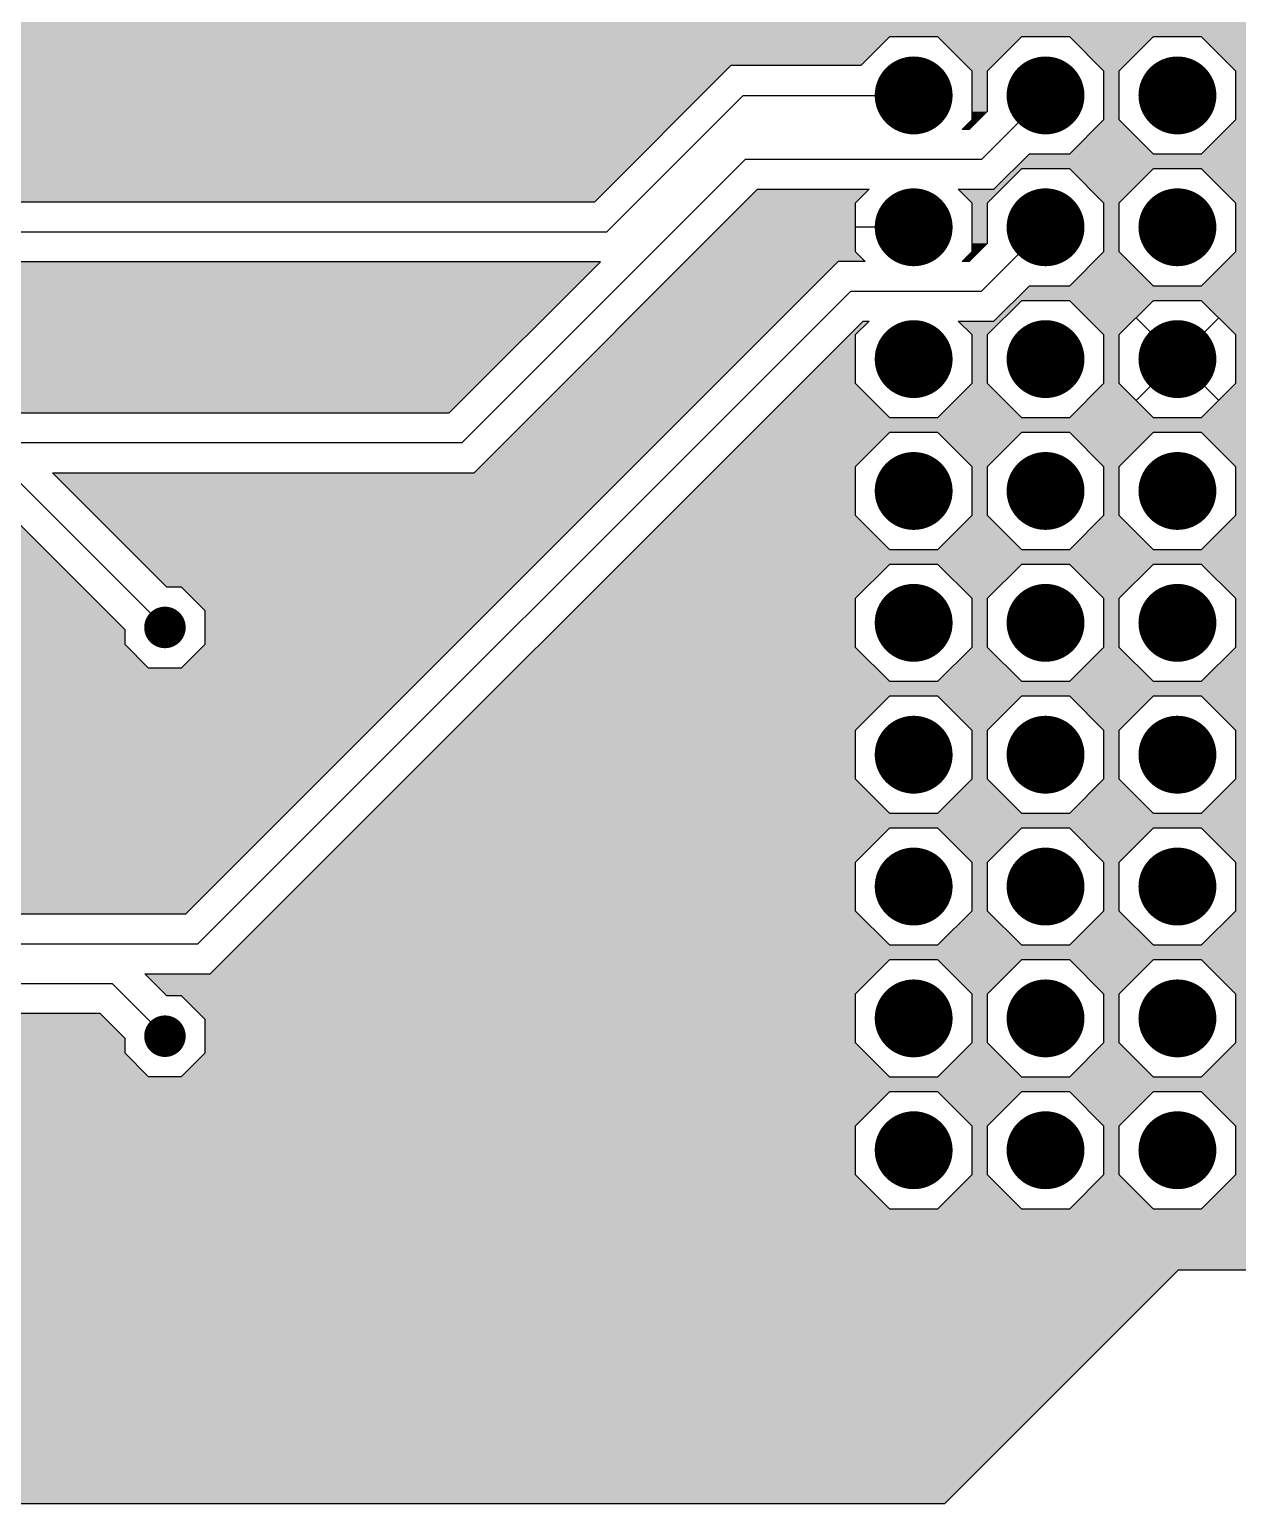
# Model space of a CAD drawing. Extents: x 295 to 953, y 10 to 290.
# Drawn here: x 823.25 to 861.64, y 91.31 to 138.16 of the extents above; entities that cross this region are included whole.
import ezdxf

# ---------------------------------------------------------------- set-up
doc = ezdxf.new("R2010")
doc.units = 0
doc.header["$LTSCALE"] = 5
doc.header["$MEASUREMENT"] = 0
doc.layers.get('0').update_dxf_attribs({"linetype": 'CONTINUOUS', "lineweight": 25})
doc.layers.add('L2-INT1_GBR', color=7, linetype='CONTINUOUS')

msp = doc.modelspace()

# ---------------------------------------------------------------- linework, layer by layer
for points, const_width in [([(850.732, 136.067, 1), (851.969, 136.067, 1)], 1.238), ([(854.923, 136.067, 1), (856.16, 136.067, 1)], 1.238), ([(859.114, 136.067, 1), (860.351, 136.067, 1)], 1.238), ([(850.732, 131.876, 1), (851.969, 131.876, 1)], 1.238), ([(854.923, 131.876, 1), (856.16, 131.876, 1)], 1.238), ([(859.114, 131.876, 1), (860.351, 131.876, 1)], 1.238), ([(850.732, 127.686, 1), (851.969, 127.686, 1)], 1.238), ([(854.923, 127.686, 1), (856.16, 127.686, 1)], 1.238), ([(859.114, 127.686, 1), (860.351, 127.686, 1)], 1.238), ([(850.732, 123.495, 1), (851.969, 123.495, 1)], 1.238), ([(854.923, 123.495, 1), (856.16, 123.495, 1)], 1.238), ([(859.114, 123.495, 1), (860.351, 123.495, 1)], 1.238), ([(850.732, 119.303, 1), (851.969, 119.303, 1)], 1.238), ([(854.923, 119.303, 1), (856.16, 119.303, 1)], 1.238), ([(859.114, 119.303, 1), (860.351, 119.303, 1)], 1.238), ([(827.226, 119.157, 1), (827.886, 119.157, 1)], 0.66), ([(850.732, 115.112, 1), (851.969, 115.112, 1)], 1.238), ([(854.923, 115.112, 1), (856.16, 115.112, 1)], 1.238), ([(859.114, 115.112, 1), (860.351, 115.112, 1)], 1.238), ([(850.732, 110.921, 1), (851.969, 110.921, 1)], 1.238), ([(854.923, 110.921, 1), (856.16, 110.921, 1)], 1.238), ([(859.114, 110.921, 1), (860.351, 110.921, 1)], 1.238), ([(850.732, 106.731, 1), (851.969, 106.731, 1)], 1.238), ([(854.923, 106.731, 1), (856.16, 106.731, 1)], 1.238), ([(859.114, 106.731, 1), (860.351, 106.731, 1)], 1.238), ([(827.226, 106.165, 1), (827.886, 106.165, 1)], 0.66), ([(850.732, 102.54, 1), (851.969, 102.54, 1)], 1.238), ([(854.923, 102.54, 1), (856.16, 102.54, 1)], 1.238), ([(859.114, 102.54, 1), (860.351, 102.54, 1)], 1.238)]:
    msp.add_lwpolyline(points, format="xyb", close=True, dxfattribs=dict(const_width=const_width))
at = {"layer": 'L2-INT1_GBR'}
for p, q in [((850.582, 137.924), (849.674, 137.016)), ((852.119, 137.924), (850.582, 137.924)), ((853.207, 136.836), (852.119, 137.924)), ((854.773, 137.924), (853.685, 136.836)), ((856.31, 137.924), (854.773, 137.924)), ((857.398, 136.836), (856.31, 137.924)), ((858.964, 137.924), (857.876, 136.836)), ((860.501, 137.924), (858.964, 137.924)), ((861.589, 136.836), (860.501, 137.924)), ((845.541, 137.016), (841.203, 132.678)), ((849.674, 137.016), (845.541, 137.016)), ((853.207, 135.299), (853.207, 136.836)), ((853.685, 136.836), (853.685, 135.553)), ((857.398, 135.299), (857.398, 136.836)), ((857.876, 136.836), (857.876, 135.299)), ((861.589, 135.299), (861.589, 136.836)), ((845.934, 136.067), (841.596, 131.73)), ((845.934, 136.067), (851.351, 136.067)), ((855.542, 136.067), (853.509, 134.035)), ((853.685, 135.553), (853.116, 134.983)), ((852.892, 134.983), (853.207, 135.299)), ((853.116, 134.983), (852.892, 134.983)), ((856.31, 134.211), (857.398, 135.299)), ((857.876, 135.299), (858.964, 134.211)), ((860.501, 134.211), (861.589, 135.299)), ((836.986, 125.024), (845.996, 134.035)), ((853.509, 134.035), (845.996, 134.035)), ((853.901, 133.086), (855.027, 134.211)), ((855.027, 134.211), (856.31, 134.211)), ((858.964, 134.211), (860.501, 134.211)), ((854.773, 133.733), (853.685, 132.645)), ((856.31, 133.733), (854.773, 133.733)), ((857.398, 132.645), (856.31, 133.733)), ((858.964, 133.733), (857.876, 132.645)), ((860.501, 133.733), (858.964, 133.733)), ((861.589, 132.645), (860.501, 133.733)), ((837.378, 124.075), (846.389, 133.086)), ((846.389, 133.086), (849.935, 133.086)), ((849.935, 133.086), (849.494, 132.645)), ((852.766, 133.086), (853.901, 133.086)), ((853.207, 132.645), (852.766, 133.086)), ((841.203, 132.678), (695.147, 132.678)), ((849.494, 132.645), (849.494, 131.108)), ((853.207, 131.108), (853.207, 132.645)), ((853.685, 132.645), (853.685, 131.362)), ((857.398, 131.108), (857.398, 132.645)), ((857.876, 132.645), (857.876, 131.108)), ((861.589, 131.108), (861.589, 132.645)), ((695.539, 131.73), (841.596, 131.73)), ((851.351, 131.876), (849.494, 131.876)), ((855.542, 131.876), (853.509, 129.844)), ((853.685, 131.362), (853.116, 130.792)), ((841.401, 130.781), (748.96, 130.781)), ((848.956, 130.792), (828.211, 110.047)), ((836.593, 125.973), (841.401, 130.781)), ((849.809, 130.792), (848.956, 130.792)), ((849.494, 131.108), (849.809, 130.792)), ((852.892, 130.792), (853.207, 131.108)), ((853.116, 130.792), (852.892, 130.792)), ((856.31, 130.02), (857.398, 131.108)), ((857.876, 131.108), (858.964, 130.02)), ((860.501, 130.02), (861.589, 131.108)), ((849.349, 129.844), (828.604, 109.098)), ((849.349, 129.844), (853.509, 129.844)), ((853.901, 128.895), (855.027, 130.02)), ((855.027, 130.02), (856.31, 130.02)), ((858.964, 130.02), (860.501, 130.02)), ((854.773, 129.542), (853.685, 128.454)), ((856.31, 129.542), (854.773, 129.542)), ((857.398, 128.454), (856.31, 129.542)), ((858.964, 129.542), (857.876, 128.454)), ((860.501, 129.542), (858.964, 129.542)), ((861.589, 128.454), (860.501, 129.542)), ((828.996, 108.15), (849.742, 128.895)), ((849.935, 128.895), (849.494, 128.454)), ((849.742, 128.895), (849.935, 128.895)), ((852.766, 128.895), (853.901, 128.895)), ((853.207, 128.454), (852.766, 128.895)), ((859.733, 127.686), (858.421, 128.999)), ((859.733, 127.686), (861.046, 128.999)), ((849.494, 128.454), (849.494, 126.917)), ((853.207, 126.917), (853.207, 128.454)), ((853.685, 128.454), (853.685, 126.917)), ((857.398, 126.917), (857.398, 128.454)), ((857.876, 128.454), (857.876, 126.917)), ((861.589, 126.917), (861.589, 128.454)), ((859.733, 127.686), (858.421, 126.374)), ((859.733, 127.686), (861.046, 126.374)), ((849.494, 126.917), (850.582, 125.829)), ((852.119, 125.829), (853.207, 126.917)), ((853.685, 126.917), (854.773, 125.829)), ((856.31, 125.829), (857.398, 126.917)), ((857.876, 126.917), (858.964, 125.829)), ((860.501, 125.829), (861.589, 126.917)), ((793.249, 125.973), (836.593, 125.973)), ((850.582, 125.829), (852.119, 125.829)), ((854.773, 125.829), (856.31, 125.829)), ((858.964, 125.829), (860.501, 125.829)), ((850.582, 125.351), (849.494, 124.263)), ((852.119, 125.351), (850.582, 125.351)), ((853.207, 124.263), (852.119, 125.351)), ((854.773, 125.351), (853.685, 124.263)), ((856.31, 125.351), (854.773, 125.351)), ((857.398, 124.263), (856.31, 125.351)), ((858.964, 125.351), (857.876, 124.263)), ((860.501, 125.351), (858.964, 125.351)), ((861.589, 124.263), (860.501, 125.351)), ((836.986, 125.024), (753.375, 125.024)), ((849.494, 124.263), (849.494, 122.726)), ((853.207, 122.726), (853.207, 124.263)), ((853.685, 124.263), (853.685, 122.726)), ((857.398, 122.726), (857.398, 124.263)), ((857.876, 124.263), (857.876, 122.726)), ((861.589, 122.726), (861.589, 124.263)), ((827.556, 119.157), (822.946, 123.767)), ((823.979, 124.075), (837.378, 124.075)), ((827.619, 120.435), (823.979, 124.075)), ((822.553, 122.818), (826.277, 119.094)), ((849.494, 122.726), (850.582, 121.638)), ((852.119, 121.638), (853.207, 122.726)), ((853.685, 122.726), (854.773, 121.638)), ((856.31, 121.638), (857.398, 122.726)), ((857.876, 122.726), (858.964, 121.638)), ((860.501, 121.638), (861.589, 122.726)), ((850.582, 121.638), (852.119, 121.638)), ((854.773, 121.638), (856.31, 121.638)), ((858.964, 121.638), (860.501, 121.638)), ((850.582, 121.16), (849.494, 120.072)), ((852.119, 121.16), (850.582, 121.16)), ((853.207, 120.072), (852.119, 121.16)), ((854.773, 121.16), (853.685, 120.072)), ((856.31, 121.16), (854.773, 121.16)), ((857.398, 120.072), (856.31, 121.16)), ((858.964, 121.16), (857.876, 120.072)), ((860.501, 121.16), (858.964, 121.16)), ((861.589, 120.072), (860.501, 121.16)), ((828.086, 120.435), (827.619, 120.435)), ((828.835, 119.686), (828.086, 120.435)), ((849.494, 120.072), (849.494, 118.535)), ((853.207, 118.535), (853.207, 120.072)), ((853.685, 120.072), (853.685, 118.535)), ((857.398, 118.535), (857.398, 120.072)), ((857.876, 120.072), (857.876, 118.535)), ((861.589, 118.535), (861.589, 120.072)), ((828.835, 118.627), (828.835, 119.686)), ((826.277, 119.094), (826.277, 118.627)), ((826.277, 118.627), (827.026, 117.878)), ((828.086, 117.878), (828.835, 118.627)), ((849.494, 118.535), (850.582, 117.447)), ((852.119, 117.447), (853.207, 118.535)), ((853.685, 118.535), (854.773, 117.447)), ((856.31, 117.447), (857.398, 118.535)), ((857.876, 118.535), (858.964, 117.447)), ((860.501, 117.447), (861.589, 118.535)), ((827.026, 117.878), (828.086, 117.878)), ((850.582, 117.447), (852.119, 117.447)), ((854.773, 117.447), (856.31, 117.447)), ((858.964, 117.447), (860.501, 117.447)), ((850.582, 116.969), (849.494, 115.881)), ((852.119, 116.969), (850.582, 116.969)), ((853.207, 115.881), (852.119, 116.969)), ((854.773, 116.969), (853.685, 115.881)), ((856.31, 116.969), (854.773, 116.969)), ((857.398, 115.881), (856.31, 116.969)), ((858.964, 116.969), (857.876, 115.881)), ((860.501, 116.969), (858.964, 116.969)), ((861.589, 115.881), (860.501, 116.969)), ((849.494, 115.881), (849.494, 114.344)), ((853.207, 114.344), (853.207, 115.881)), ((853.685, 115.881), (853.685, 114.344)), ((857.398, 114.344), (857.398, 115.881)), ((857.876, 115.881), (857.876, 114.344)), ((861.589, 114.344), (861.589, 115.881)), ((849.494, 114.344), (850.582, 113.256)), ((852.119, 113.256), (853.207, 114.344)), ((853.685, 114.344), (854.773, 113.256)), ((856.31, 113.256), (857.398, 114.344)), ((857.876, 114.344), (858.964, 113.256)), ((860.501, 113.256), (861.589, 114.344)), ((850.582, 113.256), (852.119, 113.256)), ((854.773, 113.256), (856.31, 113.256)), ((858.964, 113.256), (860.501, 113.256)), ((850.582, 112.778), (849.494, 111.69)), ((852.119, 112.778), (850.582, 112.778)), ((853.207, 111.69), (852.119, 112.778)), ((854.773, 112.778), (853.685, 111.69)), ((856.31, 112.778), (854.773, 112.778)), ((857.398, 111.69), (856.31, 112.778)), ((858.964, 112.778), (857.876, 111.69)), ((860.501, 112.778), (858.964, 112.778)), ((861.589, 111.69), (860.501, 112.778)), ((849.494, 111.69), (849.494, 110.153)), ((853.207, 110.153), (853.207, 111.69)), ((853.685, 111.69), (853.685, 110.153)), ((857.398, 110.153), (857.398, 111.69)), ((857.876, 111.69), (857.876, 110.153)), ((861.589, 110.153), (861.589, 111.69)), ((849.494, 110.153), (850.582, 109.065)), ((852.119, 109.065), (853.207, 110.153)), ((853.685, 110.153), (854.773, 109.065)), ((856.31, 109.065), (857.398, 110.153)), ((857.876, 110.153), (858.964, 109.065)), ((860.501, 109.065), (861.589, 110.153)), ((828.211, 110.047), (752.773, 110.047)), ((753.166, 109.098), (828.604, 109.098)), ((850.582, 109.065), (852.119, 109.065)), ((854.773, 109.065), (856.31, 109.065)), ((858.964, 109.065), (860.501, 109.065)), ((850.582, 108.587), (849.494, 107.499)), ((852.119, 108.587), (850.582, 108.587)), ((853.207, 107.499), (852.119, 108.587)), ((854.773, 108.587), (853.685, 107.499)), ((856.31, 108.587), (854.773, 108.587)), ((857.398, 107.499), (856.31, 108.587)), ((858.964, 108.587), (857.876, 107.499)), ((860.501, 108.587), (858.964, 108.587)), ((861.589, 107.499), (860.501, 108.587)), ((754.004, 107.841), (825.88, 107.841)), ((827.556, 106.165), (825.88, 107.841)), ((826.912, 108.15), (828.996, 108.15)), ((827.619, 107.443), (826.912, 108.15)), ((828.086, 107.443), (827.619, 107.443)), ((828.835, 106.694), (828.086, 107.443)), ((849.494, 107.499), (849.494, 105.962)), ((853.207, 105.962), (853.207, 107.499)), ((853.685, 107.499), (853.685, 105.962)), ((857.398, 105.962), (857.398, 107.499)), ((857.876, 107.499), (857.876, 105.962)), ((861.589, 105.962), (861.589, 107.499)), ((754.397, 106.892), (825.487, 106.892)), ((825.487, 106.892), (826.277, 106.102)), ((828.835, 105.635), (828.835, 106.694)), ((826.277, 106.102), (826.277, 105.635)), ((849.494, 105.962), (850.582, 104.874)), ((852.119, 104.874), (853.207, 105.962)), ((853.685, 105.962), (854.773, 104.874)), ((856.31, 104.874), (857.398, 105.962)), ((857.876, 105.962), (858.964, 104.874)), ((860.501, 104.874), (861.589, 105.962)), ((826.277, 105.635), (827.026, 104.886)), ((828.086, 104.886), (828.835, 105.635)), ((827.026, 104.886), (828.086, 104.886)), ((850.582, 104.874), (852.119, 104.874)), ((854.773, 104.874), (856.31, 104.874)), ((858.964, 104.874), (860.501, 104.874)), ((850.582, 104.396), (849.494, 103.308)), ((852.119, 104.396), (850.582, 104.396)), ((853.207, 103.308), (852.119, 104.396)), ((854.773, 104.396), (853.685, 103.308)), ((856.31, 104.396), (854.773, 104.396)), ((857.398, 103.308), (856.31, 104.396)), ((858.964, 104.396), (857.876, 103.308)), ((860.501, 104.396), (858.964, 104.396)), ((861.589, 103.308), (860.501, 104.396)), ((849.494, 103.308), (849.494, 101.771)), ((853.207, 101.771), (853.207, 103.308)), ((853.685, 103.308), (853.685, 101.771)), ((857.398, 101.771), (857.398, 103.308)), ((857.876, 103.308), (857.876, 101.771)), ((861.589, 101.771), (861.589, 103.308)), ((849.494, 101.771), (850.582, 100.683)), ((852.119, 100.683), (853.207, 101.771)), ((853.685, 101.771), (854.773, 100.683)), ((856.31, 100.683), (857.398, 101.771)), ((857.876, 101.771), (858.964, 100.683)), ((860.501, 100.683), (861.589, 101.771)), ((850.582, 100.683), (852.119, 100.683)), ((854.773, 100.683), (856.31, 100.683)), ((858.964, 100.683), (860.501, 100.683)), ((852.339, 91.311), (859.764, 98.736)), ((859.764, 98.736), (867.529, 98.736)), ((656.255, 91.311), (852.339, 91.311))]:
    msp.add_line(p, q, dxfattribs=at)
for points in [[(801.983, 137.924), (802.461, 138.402), (867.529, 137.924), (867.529, 138.402)], [(801.075, 137.016), (801.983, 137.924), (849.674, 137.016), (850.582, 137.924)], [(801.983, 137.924), (801.983, 137.924), (850.582, 137.924), (852.119, 137.924)], [(853.207, 136.836), (852.119, 137.924), (853.685, 136.836), (854.773, 137.924)], [(852.119, 137.924), (852.119, 137.924), (854.773, 137.924), (856.31, 137.924)], [(857.398, 136.836), (856.31, 137.924), (857.876, 136.836), (858.964, 137.924)], [(856.31, 137.924), (856.31, 137.924), (858.964, 137.924), (860.501, 137.924)], [(861.589, 136.836), (860.501, 137.924), (867.529, 136.836), (867.529, 137.924)], [(797.983, 133.924), (801.075, 137.016), (842.449, 133.924), (845.541, 137.016)], [(801.075, 137.016), (801.075, 137.016), (845.541, 137.016), (849.674, 137.016)], [(853.207, 135.553), (853.207, 136.836), (853.685, 135.553), (853.685, 136.836)], [(857.398, 135.299), (857.398, 136.836), (857.876, 135.299), (857.876, 136.836)], [(861.589, 135.299), (861.589, 136.836), (867.529, 135.299), (867.529, 136.836)], [(853.207, 135.299), (853.207, 135.553), (853.431, 135.299), (853.685, 135.553)], [(852.892, 134.984), (853.207, 135.299), (853.116, 134.984), (853.431, 135.299)], [(853.116, 134.983), (852.892, 134.984), (853.116, 134.983), (853.116, 134.984)], [(856.31, 134.211), (857.398, 135.299), (858.964, 134.211), (857.876, 135.299)], [(860.502, 134.211), (861.589, 135.299), (867.529, 134.211), (867.529, 135.299)], [(854.548, 133.733), (855.027, 134.211), (867.529, 133.733), (867.529, 134.211)], [(855.027, 134.211), (855.027, 134.211), (860.502, 134.211), (858.964, 134.211)], [(691.962, 132.678), (693.208, 133.924), (841.203, 132.678), (842.449, 133.924)], [(853.901, 133.086), (854.548, 133.733), (854.126, 133.086), (854.773, 133.733)], [(854.548, 133.733), (854.548, 133.733), (854.773, 133.733), (856.31, 133.733)], [(857.398, 132.645), (856.31, 133.733), (857.876, 132.645), (858.964, 133.733)], [(856.31, 133.733), (856.31, 133.733), (858.964, 133.733), (860.501, 133.733)], [(861.589, 132.645), (860.501, 133.733), (867.529, 132.645), (867.529, 133.733)], [(845.948, 132.645), (846.389, 133.086), (849.494, 132.645), (849.935, 133.086)], [(846.389, 133.086), (846.389, 133.086), (849.935, 133.086), (846.389, 133.086)], [(853.207, 132.645), (852.766, 133.086), (853.685, 132.645), (854.126, 133.086)], [(691.962, 132.678), (691.962, 132.678), (695.147, 132.678), (841.203, 132.678)], [(844.411, 131.108), (845.948, 132.645), (849.494, 131.108), (849.494, 132.645)], [(853.207, 131.362), (853.207, 132.645), (853.685, 131.362), (853.685, 132.645)], [(857.398, 131.108), (857.398, 132.645), (857.876, 131.108), (857.876, 132.645)], [(861.589, 131.108), (861.589, 132.645), (867.529, 131.108), (867.529, 132.645)], [(853.207, 131.108), (853.207, 131.362), (853.431, 131.108), (853.685, 131.362)], [(748.968, 130.773), (748.96, 130.781), (841.393, 130.773), (841.401, 130.781)], [(748.96, 130.781), (802.687, 130.781), (841.401, 130.781), (816.141, 130.781)], [(809.881, 129.865), (808.974, 130.773), (840.485, 129.865), (841.393, 130.773)], [(837.378, 124.075), (844.096, 130.792), (842.239, 124.075), (848.956, 130.792)], [(844.096, 130.792), (844.411, 131.108), (849.809, 130.792), (849.494, 131.108)], [(844.096, 130.792), (844.096, 130.792), (848.956, 130.792), (849.809, 130.792)], [(852.892, 130.793), (853.207, 131.108), (853.116, 130.793), (853.431, 131.108)], [(853.116, 130.792), (852.892, 130.793), (853.116, 130.792), (853.116, 130.793)], [(856.311, 130.02), (857.398, 131.108), (858.964, 130.02), (857.876, 131.108)], [(860.502, 130.02), (861.589, 131.108), (867.529, 130.02), (867.529, 131.108)], [(816.89, 129.116), (816.141, 129.865), (839.736, 129.116), (840.485, 129.865)], [(854.548, 129.542), (855.027, 130.02), (867.529, 129.542), (867.529, 130.02)], [(855.027, 130.02), (855.027, 130.02), (856.311, 130.02), (855.027, 130.02)], [(856.311, 130.02), (856.311, 130.02), (860.502, 130.02), (858.964, 130.02)], [(853.901, 128.895), (854.548, 129.542), (854.126, 128.895), (854.773, 129.542)], [(854.548, 129.542), (854.548, 129.542), (854.773, 129.542), (856.31, 129.542)], [(857.398, 128.454), (856.31, 129.542), (857.876, 128.454), (858.964, 129.542)], [(856.31, 129.542), (856.31, 129.542), (858.964, 129.542), (860.501, 129.542)], [(861.589, 128.454), (860.501, 129.542), (867.529, 128.454), (867.529, 129.542)], [(816.89, 128.057), (816.89, 129.116), (838.677, 128.057), (839.736, 129.116)], [(849.301, 128.454), (849.742, 128.895), (849.494, 128.454), (849.935, 128.895)], [(849.742, 128.895), (849.742, 128.895), (849.935, 128.895), (849.742, 128.895)], [(853.207, 128.454), (852.766, 128.895), (853.685, 128.454), (854.126, 128.895)], [(847.763, 126.917), (849.301, 128.454), (849.494, 126.917), (849.494, 128.454)], [(853.207, 126.917), (853.207, 128.454), (853.685, 126.917), (853.685, 128.454)], [(857.398, 126.917), (857.398, 128.454), (857.876, 126.917), (857.876, 128.454)], [(861.589, 126.917), (861.589, 128.454), (867.529, 126.917), (867.529, 128.454)], [(816.141, 127.308), (816.89, 128.057), (837.928, 127.308), (838.677, 128.057)], [(808.974, 126.4), (809.881, 127.308), (837.02, 126.4), (837.928, 127.308)], [(846.676, 125.829), (847.763, 126.917), (850.582, 125.829), (849.494, 126.917)], [(852.12, 125.829), (853.207, 126.917), (854.773, 125.829), (853.685, 126.917)], [(856.311, 125.829), (857.398, 126.917), (858.964, 125.829), (857.876, 126.917)], [(860.502, 125.829), (861.589, 126.917), (867.529, 125.829), (867.529, 126.917)], [(793.249, 125.973), (793.676, 126.4), (836.593, 125.973), (837.02, 126.4)], [(846.198, 125.351), (846.676, 125.829), (867.529, 125.351), (867.529, 125.829)], [(846.676, 125.829), (846.676, 125.829), (852.12, 125.829), (850.582, 125.829)], [(852.12, 125.829), (852.12, 125.829), (856.311, 125.829), (854.773, 125.829)], [(856.311, 125.829), (856.311, 125.829), (860.502, 125.829), (858.964, 125.829)], [(845.11, 124.263), (846.198, 125.351), (849.494, 124.263), (850.582, 125.351)], [(846.198, 125.351), (846.198, 125.351), (850.582, 125.351), (852.119, 125.351)], [(853.207, 124.263), (852.119, 125.351), (853.685, 124.263), (854.773, 125.351)], [(852.119, 125.351), (852.119, 125.351), (854.773, 125.351), (856.31, 125.351)], [(857.398, 124.263), (856.31, 125.351), (857.876, 124.263), (858.964, 125.351)], [(856.31, 125.351), (856.31, 125.351), (858.964, 125.351), (860.501, 125.351)], [(861.589, 124.263), (860.501, 125.351), (867.529, 124.263), (867.529, 125.351)], [(843.572, 122.726), (845.11, 124.263), (849.494, 122.726), (849.494, 124.263)], [(853.207, 122.726), (853.207, 124.263), (853.685, 122.726), (853.685, 124.263)], [(857.398, 122.726), (857.398, 124.263), (857.876, 122.726), (857.876, 124.263)], [(861.589, 122.726), (861.589, 124.263), (867.529, 122.726), (867.529, 124.263)], [(827.619, 120.435), (823.979, 124.075), (838.599, 120.435), (842.239, 124.075)], [(816.89, 121.561), (816.89, 122.62), (823.81, 121.561), (822.751, 122.62)], [(842.485, 121.638), (843.572, 122.726), (850.582, 121.638), (849.494, 122.726)], [(852.12, 121.638), (853.207, 122.726), (854.773, 121.638), (853.685, 122.726)], [(856.311, 121.638), (857.398, 122.726), (858.964, 121.638), (857.876, 122.726)], [(860.502, 121.638), (861.589, 122.726), (867.529, 121.638), (867.529, 122.726)], [(816.141, 120.812), (816.89, 121.561), (824.56, 120.812), (823.81, 121.561)], [(842.007, 121.16), (842.485, 121.638), (867.529, 121.16), (867.529, 121.638)], [(842.485, 121.638), (842.485, 121.638), (852.12, 121.638), (850.582, 121.638)], [(852.12, 121.638), (852.12, 121.638), (856.311, 121.638), (854.773, 121.638)], [(856.311, 121.638), (856.311, 121.638), (860.502, 121.638), (858.964, 121.638)], [(840.919, 120.072), (842.007, 121.16), (849.494, 120.072), (850.582, 121.16)], [(842.007, 121.16), (842.007, 121.16), (850.582, 121.16), (852.119, 121.16)], [(853.207, 120.072), (852.119, 121.16), (853.685, 120.072), (854.773, 121.16)], [(852.119, 121.16), (852.119, 121.16), (854.773, 121.16), (856.31, 121.16)], [(857.398, 120.072), (856.31, 121.16), (857.876, 120.072), (858.964, 121.16)], [(856.31, 121.16), (856.31, 121.16), (858.964, 121.16), (860.501, 121.16)], [(861.589, 120.072), (860.501, 121.16), (867.529, 120.072), (867.529, 121.16)], [(777.076, 120.435), (777.076, 120.812), (824.936, 120.435), (824.56, 120.812)], [(816.89, 119.686), (816.141, 120.435), (825.685, 119.686), (824.936, 120.435)], [(828.835, 119.686), (828.086, 120.435), (837.85, 119.686), (838.599, 120.435)], [(839.381, 118.535), (840.919, 120.072), (849.494, 118.535), (849.494, 120.072)], [(853.207, 118.535), (853.207, 120.072), (853.685, 118.535), (853.685, 120.072)], [(857.398, 118.535), (857.398, 120.072), (857.876, 118.535), (857.876, 120.072)], [(861.589, 118.535), (861.589, 120.072), (867.529, 118.535), (867.529, 120.072)], [(816.89, 119.094), (816.89, 119.686), (826.277, 119.094), (825.685, 119.686)], [(828.835, 118.627), (828.835, 119.686), (836.791, 118.627), (837.85, 119.686)], [(816.89, 118.627), (816.89, 119.094), (826.277, 118.627), (826.277, 119.094)], [(816.141, 117.878), (816.89, 118.627), (827.026, 117.878), (826.277, 118.627)], [(828.086, 117.878), (828.835, 118.627), (836.042, 117.878), (836.791, 118.627)], [(838.294, 117.447), (839.381, 118.535), (850.582, 117.447), (849.494, 118.535)], [(852.12, 117.447), (853.207, 118.535), (854.773, 117.447), (853.685, 118.535)], [(856.311, 117.447), (857.398, 118.535), (858.964, 117.447), (857.876, 118.535)], [(860.502, 117.447), (861.589, 118.535), (867.529, 117.447), (867.529, 118.535)], [(794.328, 116.096), (794.328, 117.878), (834.26, 116.096), (836.042, 117.878)], [(837.816, 116.969), (838.294, 117.447), (867.529, 116.969), (867.529, 117.447)], [(838.294, 117.447), (838.294, 117.447), (852.12, 117.447), (850.582, 117.447)], [(852.12, 117.447), (852.12, 117.447), (856.311, 117.447), (854.773, 117.447)], [(856.311, 117.447), (856.311, 117.447), (860.502, 117.447), (858.964, 117.447)], [(836.728, 115.881), (837.816, 116.969), (849.494, 115.881), (850.582, 116.969)], [(837.816, 116.969), (837.816, 116.969), (850.582, 116.969), (852.119, 116.969)], [(853.207, 115.881), (852.119, 116.969), (853.685, 115.881), (854.773, 116.969)], [(852.119, 116.969), (852.119, 116.969), (854.773, 116.969), (856.31, 116.969)], [(857.398, 115.881), (856.31, 116.969), (857.876, 115.881), (858.964, 116.969)], [(856.31, 116.969), (856.31, 116.969), (858.964, 116.969), (860.501, 116.969)], [(861.589, 115.881), (860.501, 116.969), (867.529, 115.881), (867.529, 116.969)], [(793.079, 114.847), (794.328, 116.096), (833.011, 114.847), (834.26, 116.096)], [(835.19, 114.344), (836.728, 115.881), (849.494, 114.344), (849.494, 115.881)], [(853.207, 114.344), (853.207, 115.881), (853.685, 114.344), (853.685, 115.881)], [(857.398, 114.344), (857.398, 115.881), (857.876, 114.344), (857.876, 115.881)], [(861.589, 114.344), (861.589, 115.881), (867.529, 114.344), (867.529, 115.881)], [(809.881, 113.939), (808.974, 114.847), (832.103, 113.939), (833.011, 114.847)], [(834.103, 113.256), (835.19, 114.344), (850.582, 113.256), (849.494, 114.344)], [(852.12, 113.256), (853.207, 114.344), (854.773, 113.256), (853.685, 114.344)], [(856.311, 113.256), (857.398, 114.344), (858.964, 113.256), (857.876, 114.344)], [(860.502, 113.256), (861.589, 114.344), (867.529, 113.256), (867.529, 114.344)], [(816.89, 113.19), (816.141, 113.939), (831.354, 113.19), (832.103, 113.939)], [(816.89, 112.131), (816.89, 113.19), (830.295, 112.131), (831.354, 113.19)], [(833.625, 112.778), (834.103, 113.256), (867.529, 112.778), (867.529, 113.256)], [(834.103, 113.256), (834.103, 113.256), (852.12, 113.256), (850.582, 113.256)], [(852.12, 113.256), (852.12, 113.256), (856.311, 113.256), (854.773, 113.256)], [(856.311, 113.256), (856.311, 113.256), (860.502, 113.256), (858.964, 113.256)], [(832.537, 111.69), (833.625, 112.778), (849.494, 111.69), (850.582, 112.778)], [(833.625, 112.778), (833.625, 112.778), (850.582, 112.778), (852.119, 112.778)], [(853.207, 111.69), (852.119, 112.778), (853.685, 111.69), (854.773, 112.778)], [(852.119, 112.778), (852.119, 112.778), (854.773, 112.778), (856.31, 112.778)], [(857.398, 111.69), (856.31, 112.778), (857.876, 111.69), (858.964, 112.778)], [(856.31, 112.778), (856.31, 112.778), (858.964, 112.778), (860.501, 112.778)], [(861.589, 111.69), (860.501, 112.778), (867.529, 111.69), (867.529, 112.778)], [(816.141, 111.382), (816.89, 112.131), (829.546, 111.382), (830.295, 112.131)], [(830.999, 110.153), (832.537, 111.69), (849.494, 110.153), (849.494, 111.69)], [(853.207, 110.153), (853.207, 111.69), (853.685, 110.153), (853.685, 111.69)], [(857.398, 110.153), (857.398, 111.69), (857.876, 110.153), (857.876, 111.69)], [(861.589, 110.153), (861.589, 111.69), (867.529, 110.153), (867.529, 111.69)], [(808.974, 110.474), (809.881, 111.382), (828.638, 110.474), (829.546, 111.382)], [(747.323, 110.047), (747.75, 110.474), (828.211, 110.047), (828.638, 110.474)], [(829.912, 109.065), (830.999, 110.153), (850.582, 109.065), (849.494, 110.153)], [(852.12, 109.065), (853.207, 110.153), (854.773, 109.065), (853.685, 110.153)], [(856.311, 109.065), (857.398, 110.153), (858.964, 109.065), (857.876, 110.153)], [(860.502, 109.065), (861.589, 110.153), (867.529, 109.065), (867.529, 110.153)], [(747.323, 110.047), (747.323, 110.047), (752.773, 110.047), (828.211, 110.047)], [(829.434, 108.587), (829.912, 109.065), (867.529, 108.587), (867.529, 109.065)], [(829.912, 109.065), (829.912, 109.065), (852.12, 109.065), (850.582, 109.065)], [(852.12, 109.065), (852.12, 109.065), (856.311, 109.065), (854.773, 109.065)], [(856.311, 109.065), (856.311, 109.065), (860.502, 109.065), (858.964, 109.065)], [(828.996, 108.15), (829.434, 108.587), (850.144, 108.15), (850.582, 108.587)], [(829.434, 108.587), (829.434, 108.587), (850.582, 108.587), (852.119, 108.587)], [(853.207, 107.499), (852.119, 108.587), (853.685, 107.499), (854.773, 108.587)], [(852.119, 108.587), (852.119, 108.587), (854.773, 108.587), (856.31, 108.587)], [(857.398, 107.499), (856.31, 108.587), (857.876, 107.499), (858.964, 108.587)], [(856.31, 108.587), (856.31, 108.587), (858.964, 108.587), (860.501, 108.587)], [(861.589, 107.499), (860.501, 108.587), (867.529, 107.499), (867.529, 108.587)], [(827.563, 107.499), (826.912, 108.15), (849.494, 107.499), (850.144, 108.15)], [(827.619, 107.443), (827.563, 107.499), (849.494, 107.443), (849.494, 107.499)], [(828.835, 106.694), (828.086, 107.443), (849.494, 106.694), (849.494, 107.443)], [(853.207, 105.962), (853.207, 107.499), (853.685, 105.962), (853.685, 107.499)], [(857.398, 105.962), (857.398, 107.499), (857.876, 105.962), (857.876, 107.499)], [(861.589, 105.962), (861.589, 107.499), (867.529, 105.962), (867.529, 107.499)], [(753.606, 106.102), (754.397, 106.892), (826.277, 106.102), (825.487, 106.892)], [(828.835, 105.962), (828.835, 106.694), (849.494, 105.962), (849.494, 106.694)], [(753.139, 105.635), (753.606, 106.102), (826.277, 105.635), (826.277, 106.102)], [(828.835, 105.635), (828.835, 105.962), (849.821, 105.635), (849.494, 105.962)], [(852.12, 104.874), (853.207, 105.962), (854.773, 104.874), (853.685, 105.962)], [(856.311, 104.874), (857.398, 105.962), (858.964, 104.874), (857.876, 105.962)], [(860.502, 104.874), (861.589, 105.962), (867.529, 104.874), (867.529, 105.962)], [(752.39, 104.886), (753.139, 105.635), (827.026, 104.886), (826.277, 105.635)], [(828.086, 104.886), (828.835, 105.635), (850.57, 104.886), (849.821, 105.635)], [(752.354, 104.85), (752.379, 104.874), (867.529, 104.85), (867.529, 104.874)], [(752.379, 104.874), (752.39, 104.886), (850.582, 104.874), (850.57, 104.886)], [(752.379, 104.874), (752.379, 104.874), (852.12, 104.874), (850.582, 104.874)], [(783.371, 104.396), (782.917, 104.85), (867.529, 104.396), (867.529, 104.85)], [(852.12, 104.874), (852.12, 104.874), (856.311, 104.874), (854.773, 104.874)], [(856.311, 104.874), (856.311, 104.874), (860.502, 104.874), (858.964, 104.874)], [(784.39, 103.376), (783.371, 104.396), (849.562, 103.376), (850.582, 104.396)], [(783.371, 104.396), (783.371, 104.396), (850.582, 104.396), (852.119, 104.396)], [(853.207, 103.308), (852.119, 104.396), (853.685, 103.308), (854.773, 104.396)], [(852.119, 104.396), (852.119, 104.396), (854.773, 104.396), (856.31, 104.396)], [(857.398, 103.308), (856.31, 104.396), (857.876, 103.308), (858.964, 104.396)], [(856.31, 104.396), (856.31, 104.396), (858.964, 104.396), (860.501, 104.396)], [(861.589, 103.308), (860.501, 104.396), (867.529, 103.308), (867.529, 104.396)], [(784.39, 103.308), (784.39, 103.376), (849.494, 103.308), (849.562, 103.376)], [(784.39, 101.771), (784.39, 103.308), (849.494, 101.771), (849.494, 103.308)], [(853.207, 101.771), (853.207, 103.308), (853.685, 101.771), (853.685, 103.308)], [(857.398, 101.771), (857.398, 103.308), (857.876, 101.771), (857.876, 103.308)], [(861.589, 101.771), (861.589, 103.308), (867.529, 101.771), (867.529, 103.308)], [(784.39, 101.29), (784.39, 101.771), (849.974, 101.29), (849.494, 101.771)], [(852.119, 100.683), (853.207, 101.771), (854.773, 100.683), (853.685, 101.771)], [(856.31, 100.683), (857.398, 101.771), (858.964, 100.683), (857.876, 101.771)], [(860.501, 100.683), (861.589, 101.771), (867.529, 100.683), (867.529, 101.771)], [(783.783, 100.683), (784.39, 101.29), (850.582, 100.683), (849.974, 101.29)], [(782.917, 99.817), (783.783, 100.683), (867.529, 99.817), (867.529, 100.683)], [(746.241, 98.736), (747.321, 99.817), (867.529, 98.736), (867.529, 99.817)], [(745.386, 97.882), (746.241, 98.736), (858.909, 97.882), (859.764, 98.736)], [(746.241, 98.736), (746.241, 98.736), (859.764, 98.736), (867.529, 98.736)], [(650.521, 95.218), (653.184, 97.882), (856.246, 95.218), (858.909, 97.882)], [(655.263, 95.027), (654.677, 95.218), (856.055, 95.027), (856.246, 95.218)], [(655.402, 94.839), (655.263, 95.027), (855.867, 94.839), (856.055, 95.027)], [(655.816, 94.423), (655.402, 94.839), (855.451, 94.423), (855.867, 94.839)], [(655.892, 94.398), (655.816, 94.423), (855.426, 94.398), (855.451, 94.423)], [(656.255, 93.9), (655.892, 94.398), (854.928, 93.9), (855.426, 94.398)], [(656.255, 91.311), (656.255, 93.9), (852.339, 91.311), (854.928, 93.9)]]:
    msp.add_solid(points, dxfattribs=at)

doc.saveas('drawing.dxf')
